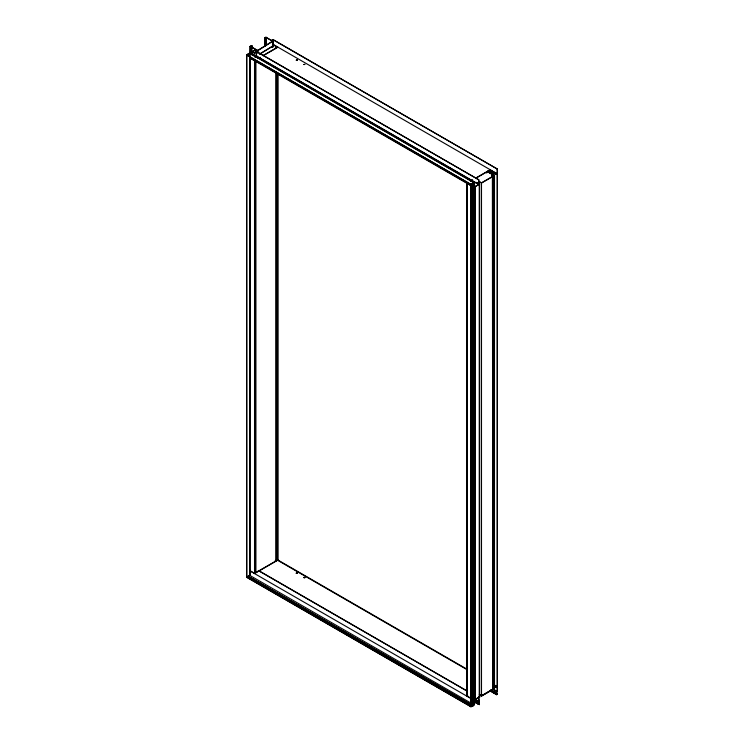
<?xml version="1.0" encoding="UTF-8"?>
<svg xmlns="http://www.w3.org/2000/svg" width="744" height="744" viewBox="0 0 744 744"><rect width="100%" height="100%" fill="white"/><g stroke="black" fill="none" stroke-linecap="round" stroke-linejoin="round"><path stroke-width="1.12" d="M492.761 688.572L492.761 175.668L492.1 175.286L492.342 175.77M273.69 46.481L273.094 46.788L272.685 46.147M491.858 175.798L492.314 175.565M255.862 60.887L255.862 572.592L255.573 572.09M275.857 47.616C275.633 46.984 274.787 48.527 277.577 47.188L273.057 44.575L273.057 39.776L497.392 169.074L497.392 691.539L496.75 691.911L492.537 689.474M255.49 61.101L255.49 572.806L255.369 572.294M474.365 185.861C473.788 186.502 474.477 185.247 474.821 186.177L475.221 699.323L479.257 696.989L479.257 184.121L476.346 182.438M277.577 72.717L277.577 560.055L276.331 560.771L275.996 560.26M255.862 572.592L275.959 560.985L275.959 72.494M255.257 572.471L254.541 573.354L250.012 570.732L250.021 55.958M492.686 175.863L493.086 689.009L494.1 688.414L494.1 175.556L487.301 171.632C485.813 172.357 488.101 173.352 485.981 172.394L475.63 178.365M486.874 172.664L486.436 172.673M254.904 572.452L255.369 572.582M474.793 186.205L475.221 699.323M255.471 572.778L254.625 572.638M254.243 56.339L254.243 52.684L257.489 50.546L255.936 49.653L252.467 51.652L252.467 55.14M273.057 44.575L273.234 39.665L271.727 40.539L272.909 41.218L254.243 52.852L252.309 51.745L246.803 54.926L246.803 577.391L470.952 706.8L474.161 704.949L474.161 700.364L478.615 697.798L479.257 704.577L473.11 701.155M254.913 57L256.262 56.116L256.262 51.541L478.811 179.806L478.811 184.382L256.438 56.005L256.438 51.42L478.811 179.806M255.136 57.074L256.931 55.902M273.615 46.333L273.197 46.295M487.869 171.083L487.869 171.734M487.869 171.306L494.481 175.333L494.481 688.637L481.489 696.133L479.424 694.942M257.638 52.731L257.638 50.415L272.518 41.208L265.952 37.414L265.422 37.721L265.301 46.175M259.712 53.94L272.899 46.007M259.712 54.154L272.909 46.016L273.048 39.553L497.392 169.074M246.803 577.167L249.817 575.428L249.938 46.444L251.63 45.942M264.78 46.007L264.78 37.879L265.952 37.2L271.541 40.427L273.048 39.553M255.75 53.019L255.75 49.541L249.938 46.444M250.458 53.587L250.542 46.314L252.393 46.249L251.863 46.072M251.444 45.83L252.049 46.184L252.049 48.509M265.115 46.072L265.227 37.879L265.19 46.24M265.301 38.046L264.78 37.879M265.831 45.449L265.831 38.223L265.72 45.254M266.287 45.189L266.287 38.223L265.534 38.186L265.534 46.305M471.147 703.21L249.631 575.317L249.631 570.732L473.974 700.262L473.974 704.838L470.952 706.586L246.608 577.056L246.608 54.814L255.75 49.541M476.644 182.392L479.638 184.121L473.974 187.395L249.817 57.976L254.541 60.487L255.49 59.939M257.87 58.562L259.879 57.409M262.892 55.661L275.959 48.128L275.419 47.7M258.447 58.451L260.4 57.325M263.32 55.633L277.958 47.188M470.701 180.997L472.654 179.871M475.574 178.179L490.212 169.734L490.212 173.426M471.064 698.356L467.176 696.114L467.176 183.247L468.116 182.708M470.478 181.341L472.459 180.197M474.161 187.07L474.161 182.485L470.766 184.447L470.766 706.475L473.974 704.838M473.974 182.819L470.952 184.559L246.803 55.149L249.817 53.401L473.974 182.819L473.974 700.039L474.998 699.453L474.998 186.586L473.575 186.167M472.803 705.517L472.914 183.424L472.914 705.926L472.505 183.796L472.31 706.056M472.617 183.861L472.087 183.907M473.147 183.554L472.803 705.861M473.974 187.172L479.638 183.907L479.638 697.202L478.811 697.686L479.452 704.596L474.002 701.936M478.578 181.155L481.489 182.838L494.481 175.333M488.994 170.441L496.285 174.291L497.197 173.761L497.197 169.186M488.994 170.655L496.285 174.515L497.392 173.873L273.048 44.352M250.012 570.732L250.579 570.406M246.608 577.056L249.631 575.317M246.803 577.391L250.012 575.531L250.012 570.955M247.929 576.991L472.384 706.103M467.176 696.114L467.762 695.77M491.793 175.631L492.854 176.272L492.854 689.139L481.489 695.705L479.369 694.478M473.974 700.262L479.638 696.989L478.811 696.514M494.221 686.182L496.285 687.372L497.392 686.74L494.379 685.001M494.221 686.405L496.285 687.596L497.197 687.065L497.197 691.427L496.555 691.799L496.555 694.719L496.973 694.478L490.947 690.646M479.257 703.75L479.034 704.224L473.11 700.457M496.75 693.78L490.947 690.041M496.973 693.52L490.714 690.302M496.973 694.133L490.826 690.711M490.714 690.999L496.862 694.412M474.467 699.23L474.998 699.453M492.379 176.04L492.854 689.139M474.514 186.353L474.56 699.202M273.16 46.556L273.541 46.044L272.909 46.016M265.422 37.721L266.287 38.223M265.115 37.944L265.831 38.223M250.542 46.314L257.638 50.415M478.494 181.322L481.489 183.052L494.481 175.556L487.497 171.52L490.212 169.948L497.197 173.984L497.197 686.851L494.202 685.122M252.467 51.652L254.243 52.684M478.811 183.424L479.638 183.907M256.262 56.116L478.615 184.493L478.615 179.918M250.012 53.075L474.161 182.485M246.608 54.814L470.952 184.345L470.952 706.8M250.012 57.651L471.147 185.33M467.176 183.247L471.064 185.498M277.261 559.646L467.232 669.33M277.01 559.721L277.577 560.055M277.066 559.972L467.046 669.656M494.183 685.326L497.197 687.065M493.653 687.94L494.481 688.414L481.489 695.919L479.424 694.729M493.653 688.163L494.481 688.637M492.658 688.758L497.392 691.539M490.714 690.172L496.973 693.873M490.826 690.934L496.973 694.478M489.524 690.655L496.555 694.719M478.811 696.728L479.638 697.202M258.456 570.462L466.73 690.711M258.28 570.583L466.544 690.823M475.239 699.676L479.257 702.001M474.784 699.723L478.811 702.048M473.584 699.472L478.615 702.373M473.221 700.262L479.257 703.88M473.11 700.671L479.145 704.159M474.002 701.322L479.034 704.224M473.11 700.941L479.452 704.596M472.914 705.665L248.459 576.554L472.617 706.103M472.914 705.926L248.654 576.451M472.505 705.814L472.505 183.796M275.41 560.929L275.094 560.818M496.75 691.911L496.75 694.478M481.489 182.838L481.489 696.133M473.788 182.708L473.788 704.726M472.198 183.842L472.087 705.926M466.795 183.247L466.795 696.114M277.958 73.87L277.958 560.055L254.541 573.568L254.541 60.487M276.331 72.27L276.331 560.771M272.676 41.348L272.676 47.151M272.518 41.208L272.518 47.011M265.952 37.2L265.952 45.542M257.824 50.527L257.824 52.843M257.489 50.546L257.489 52.871M255.936 49.653L255.936 51.968M252.309 51.745L252.309 55.223M251.974 46.007L251.937 52.312M251.258 52.359L251.258 54.675M251.063 46.007L251.063 52.973M251.035 52.489L251.035 54.405M250.384 46.444L250.347 53.652M296.335 60.208C298.186 61.389 297.023 58.525 296.344 60.171M303.896 64.57L305.012 64.384L303.915 64.505M296.335 573.289L297.461 573.326L296.335 573.289M296.335 573.075L297.461 573.103L296.335 573.075M303.896 577.651L305.012 577.688L303.905 577.614M303.896 577.428L305.012 577.502L303.915 577.363M491.747 175.445L492.249 175.556L491.756 175.407M296.382 60.115L297.414 60.152L296.438 60.059M486.381 172.208L486.901 172.18L486.399 172.199"/></g></svg>
